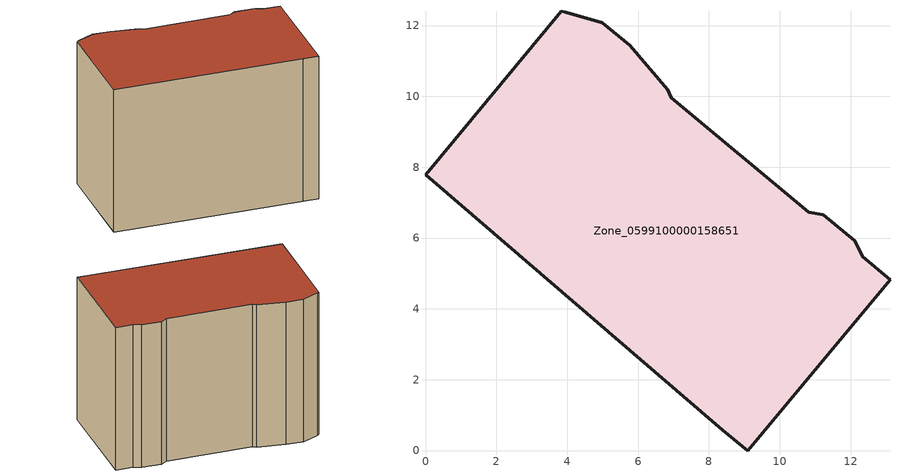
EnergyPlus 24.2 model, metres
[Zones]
Zone_0599100000158651
 floor ground (C_G): 3.84,12.4 3.96,12.38 4.98,12.08 5.76,11.44 6.84,10.19 6.94,9.96 10.82,6.73 11.23,6.66 12.11,5.92 12.35,5.47 13.11,4.83 9.1,0 8.4,0.58 0,7.79 z0
 wall outside (C_F): 8.4,0.58 9.1,0 13.11,4.83 12.35,5.47 12.11,5.92 11.23,6.66 10.82,6.73 6.94,9.96 6.84,10.19 5.76,11.44 4.98,12.08 3.96,12.38 3.84,12.4 0,7.79 8.4,0.58 z0:8.91
 roof outside (C_R): 3.96,12.38 3.84,12.4 0,7.79 8.4,0.58 9.1,0 13.11,4.83 12.35,5.47 12.11,5.92 11.23,6.66 10.82,6.73 6.94,9.96 6.84,10.19 5.76,11.44 4.98,12.08 z8.91
[BUILDING]
Pand.0599100000158651: North Axis=0; Terrain=City; Loads Convergence Tolerance Value=0.04; Temperature Convergence Tolerance Value=0.4; Solar Distribution=FullExterior; Maximum Number of Warmup Days=25; Minimum Number of Warmup Days=1
[Site:Location]
Rotterdam.The.Hague.AP_ZH_NLD Design_Conditions: Latitude=51.96; Longitude=4.45; Time Zone=1; Elevation=-4.5
[SITE:GROUNDTEMPERATURE:BUILDINGSURFACE]
18, 18, 18, 18, 18, 18, 18, 18, 18, 18, 18, 18
[MATERIAL] Thermal Absorptance=0.9; Solar Absorptance=0.7; Visible Absorptance=0.7
Name | Roughness | Thickness | Conductivity | Density | Specific Heat
G.TC.1946 | MediumSmooth | 0.15 | 1 | 540 | 1210
F.TC.1946 | Rough | 0.3 | 0.857143 | 1920 | 840
R.TC.1946 | MediumRough | 0.2 | 0.909091 | 1500 | 1000
[CONSTRUCTION]
C_G: G.TC.1946
C_F: F.TC.1946
C_R: R.TC.1946
[ZONE]
Zone_0599100000158651: Type=1; Multiplier=1; Ceiling Height=Autocalculate; Volume=Autocalculate; Floor Area=autocalculate; Part of Total Floor Area=Yes
[ZONEINFILTRATION:DESIGNFLOWRATE]
Infil_Zone_0599100000158651: Zone or ZoneList or Space or SpaceList=Zone_0599100000158651; Schedule=AlwaysOn; Design Flow Rate Calculation Method=Flow/Area; Flow Rate per Floor Area=0.003; Constant Term Coefficient=1; Temperature Term Coefficient=0; Velocity Term Coefficient=0; Velocity Squared Term Coefficient=0
[HVACTEMPLATE:ZONE:IDEALLOADSAIRSYSTEM]
Zone_0599100000158651: Maximum Heating Supply Air Temperature=50; Minimum Cooling Supply Air Temperature=13; Maximum Heating Supply Air Humidity Ratio=0.0156; Minimum Cooling Supply Air Humidity Ratio=0.0077; Heating Limit=NoLimit; Cooling Limit=NoLimit; Dehumidification Control Type=ConstantSensibleHeatRatio; Cooling Sensible Heat Ratio=0.7; Dehumidification Setpoint=60; Humidification Control Type=None; Humidification Setpoint=30; Outdoor Air Method=None; Outdoor Air Flow Rate per Person=0.00944; Outdoor Air Flow Rate per Zone Floor Area=0; Outdoor Air Flow Rate per Zone=0; Demand Controlled Ventilation Type=None; Outdoor Air Economizer Type=NoEconomizer; Heat Recovery Type=None; Sensible Heat Recovery Effectiveness=0.7; Latent Heat Recovery Effectiveness=0.65
[ZONECONTROL:THERMOSTAT]
ThermostatControl_Zone_0599100000158651: Zone or ZoneList=Zone_0599100000158651; Control Type Schedule=DualSetpointControlType; Control 1=Thermostat_Zone_0599100000158651; Temperature Difference Between Cutout And Setpoint=0
[THERMOSTATSETPOINT:DUALSETPOINT]
Thermostat_Zone_0599100000158651: Heating Setpoint Temperature Schedule=HeatingSetpoint_Zone_0599100000158651; Cooling Setpoint Temperature Schedule=CoolingSetpoint_Zone_0599100000158651
[SCHEDULE:COMPACT]
HeatingSetpoint_Zone_0599100000158651: Through: 12/31, For: AllDays, Until: 24:00, 21
CoolingSetpoint_Zone_0599100000158651: Through: 12/31, For: AllDays, Until: 24:00, 24
DualSetpointControlType: Through: 12/31, For: AllDays, Until: 24:00, 4
AlwaysOn: Through: 12/31, For: AllDays, Until: 24:00, 1
